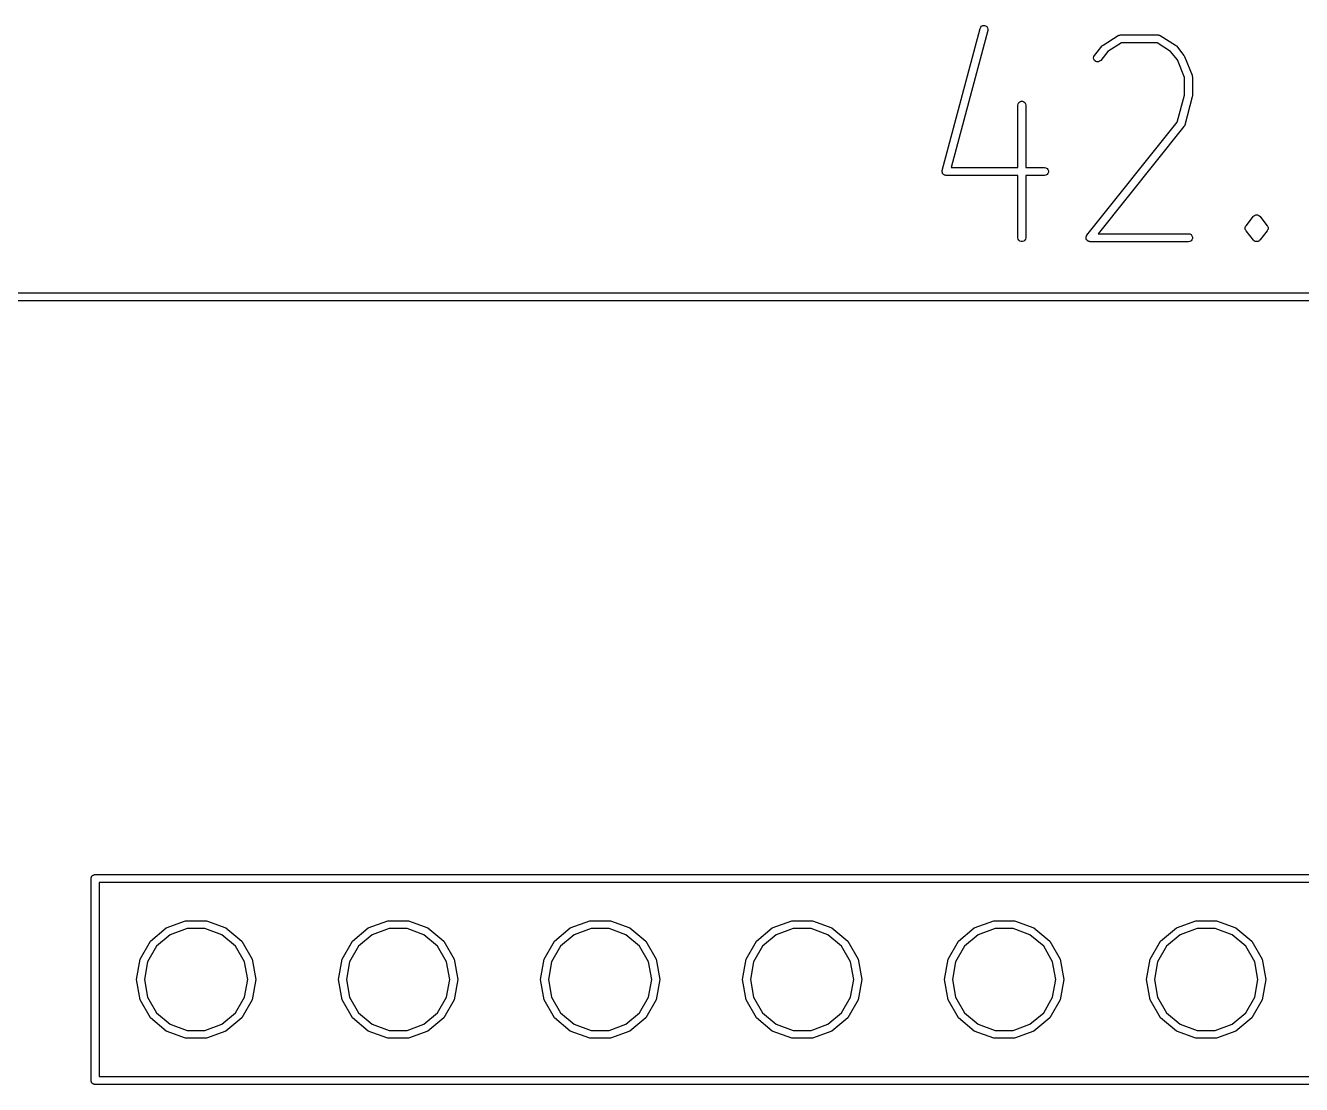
# Model space of a CAD drawing. Extents: x 105.1 to 166.9, y -128.1 to -71.6.
# Drawn here: x 122.29 to 138.34, y -84.91 to -71.59 of the extents above; entities that cross this region are included whole.
import ezdxf

# ---------------------------------------------------------------- set-up
doc = ezdxf.new("R2010")
doc.units = 0
doc.header["$MEASUREMENT"] = 0
doc.layers.add('BLACK', color=7, linetype='CONTINUOUS')

msp = doc.modelspace()

# ---------------------------------------------------------------- linework, layer by layer
at = {"layer": 'Black'}
for p, q in [((133.819, -73.4133), (134.295, -71.6276)), ((134.392, -71.6534), (133.932, -73.3762)), ((134.295, -71.6276), (134.302, -71.6119)), ((134.302, -71.6119), (134.314, -71.5996)), ((134.314, -71.5996), (134.33, -71.5922)), ((134.33, -71.5922), (134.348, -71.5907)), ((134.348, -71.5907), (134.364, -71.5952)), ((134.364, -71.5952), (134.379, -71.6051)), ((134.379, -71.6051), (134.389, -71.6193)), ((134.389, -71.6193), (134.393, -71.6361)), ((134.393, -71.6361), (134.392, -71.6534)), ((136.04, -71.7126), (136.044, -71.712)), ((136.044, -71.712), (136.047, -71.7106)), ((136.047, -71.7106), (136.052, -71.7105)), ((136.052, -71.7105), (136.058, -71.7096)), ((136.058, -71.7096), (136.534, -71.7096)), ((136.534, -71.7096), (136.539, -71.7105)), ((136.539, -71.7105), (136.544, -71.7106)), ((136.544, -71.7106), (136.547, -71.712)), ((136.547, -71.712), (136.551, -71.7126)), ((135.733, -71.9664), (135.828, -71.8474)), ((135.828, -71.8474), (135.834, -71.8418)), ((135.834, -71.8418), (135.841, -71.8362)), ((135.841, -71.8362), (136.031, -71.7172)), ((136.072, -71.8096), (135.901, -71.9165)), ((136.031, -71.7172), (136.036, -71.7152)), ((136.036, -71.7152), (136.04, -71.7126)), ((136.519, -71.8096), (136.072, -71.8096)), ((136.69, -71.9165), (136.519, -71.8096)), ((136.551, -71.7126), (136.555, -71.7152)), ((136.555, -71.7152), (136.56, -71.7172)), ((136.56, -71.7172), (136.751, -71.8362)), ((136.751, -71.8362), (136.757, -71.8418)), ((136.757, -71.8418), (136.763, -71.8474)), ((136.763, -71.8474), (136.858, -71.9664)), ((135.722, -71.9988), (135.724, -71.9817)), ((135.725, -72.0158), (135.722, -71.9988)), ((135.724, -71.9817), (135.733, -71.9664)), ((135.734, -72.0307), (135.725, -72.0158)), ((135.748, -72.0415), (135.734, -72.0307)), ((135.811, -72.0289), (135.798, -72.0404)), ((135.901, -71.9165), (135.811, -72.0289)), ((136.776, -72.0231), (136.69, -71.9165)), ((136.865, -72.2454), (136.776, -72.0231)), ((136.858, -71.9664), (136.862, -71.9728)), ((136.862, -71.9728), (136.866, -71.9791)), ((136.866, -71.9791), (136.961, -72.2172)), ((135.764, -72.0471), (135.748, -72.0415)), ((135.782, -72.0467), (135.764, -72.0471)), ((135.798, -72.0404), (135.782, -72.0467)), ((136.865, -72.4673), (136.865, -72.2454)), ((136.961, -72.2172), (136.961, -72.218)), ((136.961, -72.218), (136.962, -72.2186)), ((136.962, -72.2186), (136.963, -72.2264)), ((136.963, -72.2264), (136.965, -72.2342)), ((136.965, -72.2342), (136.965, -72.235)), ((136.965, -72.235), (136.965, -72.2357)), ((136.965, -72.2357), (136.965, -72.4738)), ((136.774, -72.8079), (136.865, -72.4673)), ((136.963, -72.4867), (136.868, -72.8439)), ((136.964, -72.4802), (136.963, -72.4867)), ((136.965, -72.4738), (136.964, -72.4802)), ((134.769, -72.5929), (134.772, -72.5758)), ((134.769, -73.3762), (134.769, -72.5929)), ((134.772, -72.5758), (134.781, -72.5607)), ((134.781, -72.5607), (134.794, -72.5496)), ((134.794, -72.5496), (134.811, -72.5436)), ((134.811, -72.5436), (134.828, -72.5436)), ((134.828, -72.5436), (134.844, -72.5496)), ((134.844, -72.5496), (134.858, -72.5607)), ((134.858, -72.5607), (134.866, -72.5758)), ((134.866, -72.5758), (134.869, -72.5929)), ((134.869, -72.5929), (134.869, -73.3762)), ((135.638, -74.2283), (136.774, -72.8079)), ((136.858, -72.8622), (135.781, -74.2096)), ((136.859, -72.8608), (136.858, -72.8622)), ((136.86, -72.8596), (136.859, -72.8608)), ((136.863, -72.8532), (136.86, -72.8596)), ((136.867, -72.847), (136.863, -72.8532)), ((136.868, -72.8439), (136.867, -72.8454)), ((136.867, -72.8454), (136.867, -72.847)), ((133.817, -73.4306), (133.818, -73.4241)), ((133.818, -73.4327), (133.817, -73.4306)), ((133.818, -73.4175), (133.819, -73.4155)), ((133.818, -73.4241), (133.818, -73.4175)), ((133.818, -73.4349), (133.818, -73.4327)), ((133.82, -73.4411), (133.818, -73.4349)), ((133.819, -73.4155), (133.819, -73.4133)), ((133.822, -73.4474), (133.82, -73.4411)), ((133.823, -73.4492), (133.822, -73.4474)), ((133.824, -73.4512), (133.823, -73.4492)), ((133.828, -73.4562), (133.824, -73.4512)), ((133.832, -73.4616), (133.828, -73.4562)), ((133.833, -73.4629), (133.832, -73.4616)), ((133.835, -73.4645), (133.833, -73.4629)), ((133.841, -73.4678), (133.835, -73.4645)), ((133.846, -73.4716), (133.841, -73.4678)), ((133.848, -73.4721), (133.846, -73.4716)), ((133.85, -73.4732), (133.848, -73.4721)), ((133.856, -73.4743), (133.85, -73.4732)), ((133.863, -73.476), (133.856, -73.4743)), ((133.865, -73.4758), (133.863, -73.476)), ((133.867, -73.4762), (133.865, -73.4758)), ((134.769, -73.4762), (133.867, -73.4762)), ((133.932, -73.3762), (134.769, -73.3762)), ((134.769, -74.2596), (134.769, -73.4762)), ((134.869, -73.3762), (135.105, -73.3762)), ((135.105, -73.4762), (134.869, -73.4762)), ((134.869, -73.4762), (134.869, -74.2596)), ((135.105, -73.3762), (135.122, -73.3792)), ((135.122, -73.4732), (135.105, -73.4762)), ((135.122, -73.3792), (135.137, -73.3879)), ((135.137, -73.4645), (135.122, -73.4732)), ((135.137, -73.3879), (135.148, -73.4012)), ((135.148, -73.4512), (135.137, -73.4645)), ((135.148, -73.4012), (135.154, -73.4175)), ((135.154, -73.4349), (135.148, -73.4512)), ((135.154, -73.4175), (135.154, -73.4349)), ((137.63, -74.1223), (137.634, -74.1159)), ((137.634, -74.1159), (137.638, -74.1093)), ((137.638, -74.1093), (137.733, -73.9902)), ((137.733, -73.9893), (137.734, -73.9889)), ((137.733, -73.9898), (137.733, -73.9893)), ((137.733, -73.9902), (137.733, -73.9898)), ((137.734, -73.9884), (137.74, -73.9837)), ((137.734, -73.9889), (137.734, -73.9884)), ((137.74, -73.9837), (137.746, -73.9788)), ((137.746, -73.9785), (137.747, -73.9782)), ((137.746, -73.9788), (137.746, -73.9785)), ((137.747, -73.978), (137.748, -73.9776)), ((137.747, -73.9782), (137.747, -73.978)), ((137.748, -73.9776), (137.755, -73.9752)), ((137.755, -73.9752), (137.762, -73.9724)), ((137.762, -73.9724), (137.763, -73.9724)), ((137.763, -73.9724), (137.763, -73.9722)), ((137.763, -73.9722), (137.764, -73.9722)), ((137.764, -73.9722), (137.764, -73.972)), ((137.764, -73.972), (137.772, -73.9722)), ((137.772, -73.9722), (137.779, -73.972)), ((137.779, -73.972), (137.78, -73.9722)), ((137.78, -73.9722), (137.78, -73.9722)), ((137.78, -73.9722), (137.781, -73.9724)), ((137.781, -73.9724), (137.782, -73.9724)), ((137.782, -73.9724), (137.789, -73.9752)), ((137.789, -73.9752), (137.796, -73.9776)), ((137.796, -73.9776), (137.796, -73.978)), ((137.796, -73.978), (137.797, -73.9782)), ((137.797, -73.9782), (137.797, -73.9785)), ((137.797, -73.9785), (137.798, -73.9788)), ((137.798, -73.9788), (137.803, -73.9837)), ((137.803, -73.9837), (137.809, -73.9884)), ((137.809, -73.9884), (137.81, -73.9889)), ((137.81, -73.9889), (137.81, -73.9893)), ((137.81, -73.9893), (137.81, -73.9898)), ((137.81, -73.9898), (137.811, -73.9902)), ((137.811, -73.9902), (137.906, -74.1093)), ((137.906, -74.1093), (137.91, -74.1159)), ((137.91, -74.1159), (137.914, -74.1223)), ((134.772, -74.2767), (134.769, -74.2596)), ((134.781, -74.2917), (134.772, -74.2767)), ((134.866, -74.2767), (134.858, -74.2917)), ((134.869, -74.2596), (134.866, -74.2767)), ((135.627, -74.2509), (135.629, -74.2473)), ((135.627, -74.2558), (135.627, -74.2509)), ((135.627, -74.2607), (135.627, -74.2558)), ((135.627, -74.2644), (135.627, -74.2607)), ((135.627, -74.2682), (135.627, -74.2644)), ((135.629, -74.2729), (135.627, -74.2682)), ((135.629, -74.2436), (135.632, -74.2392)), ((135.629, -74.2473), (135.629, -74.2436)), ((135.63, -74.2777), (135.629, -74.2729)), ((135.632, -74.281), (135.63, -74.2777)), ((135.632, -74.2392), (135.633, -74.2346)), ((135.633, -74.2346), (135.636, -74.2316)), ((135.636, -74.2316), (135.638, -74.2283)), ((135.781, -74.2096), (136.915, -74.2096)), ((136.915, -74.2096), (136.932, -74.2126)), ((136.932, -74.2126), (136.947, -74.2212)), ((136.947, -74.2212), (136.958, -74.2346)), ((136.958, -74.2346), (136.964, -74.2509)), ((136.964, -74.2682), (136.958, -74.2846)), ((136.964, -74.2509), (136.964, -74.2682)), ((137.627, -74.1393), (137.628, -74.132)), ((137.627, -74.1405), (137.627, -74.1393)), ((137.627, -74.1417), (137.627, -74.1405)), ((137.628, -74.1491), (137.627, -74.1417)), ((137.628, -74.132), (137.629, -74.1245)), ((137.629, -74.1565), (137.628, -74.1491)), ((137.629, -74.1245), (137.63, -74.1235)), ((137.63, -74.1575), (137.629, -74.1565)), ((137.63, -74.1235), (137.63, -74.1223)), ((137.63, -74.1587), (137.63, -74.1575)), ((137.634, -74.1651), (137.63, -74.1587)), ((137.638, -74.1717), (137.634, -74.1651)), ((137.733, -74.2908), (137.638, -74.1717)), ((137.906, -74.1717), (137.811, -74.2908)), ((137.91, -74.1651), (137.906, -74.1717)), ((137.914, -74.1587), (137.91, -74.1651)), ((137.914, -74.1223), (137.914, -74.1235)), ((137.914, -74.1235), (137.914, -74.1245)), ((137.914, -74.1245), (137.916, -74.132)), ((137.916, -74.1491), (137.914, -74.1565)), ((137.914, -74.1565), (137.914, -74.1575)), ((137.914, -74.1575), (137.914, -74.1587)), ((137.916, -74.132), (137.917, -74.1393)), ((137.917, -74.1417), (137.916, -74.1491)), ((137.917, -74.1393), (137.917, -74.1405)), ((137.917, -74.1405), (137.917, -74.1417)), ((134.794, -74.3029), (134.781, -74.2917)), ((134.811, -74.3088), (134.794, -74.3029)), ((134.828, -74.3088), (134.811, -74.3088)), ((134.844, -74.3029), (134.828, -74.3088)), ((134.858, -74.2917), (134.844, -74.3029)), ((135.633, -74.2846), (135.632, -74.281)), ((135.636, -74.2883), (135.633, -74.2846)), ((135.639, -74.2926), (135.636, -74.2883)), ((135.642, -74.2949), (135.639, -74.2926)), ((135.644, -74.2979), (135.642, -74.2949)), ((135.649, -74.3003), (135.644, -74.2979)), ((135.653, -74.3034), (135.649, -74.3003)), ((135.656, -74.3046), (135.653, -74.3034)), ((135.659, -74.3065), (135.656, -74.3046)), ((135.664, -74.3074), (135.659, -74.3065)), ((135.669, -74.309), (135.664, -74.3074)), ((135.673, -74.3089), (135.669, -74.309)), ((135.677, -74.3096), (135.673, -74.3089)), ((136.915, -74.3096), (135.677, -74.3096)), ((136.932, -74.3065), (136.915, -74.3096)), ((136.947, -74.2979), (136.932, -74.3065)), ((136.958, -74.2846), (136.947, -74.2979)), ((137.733, -74.2912), (137.733, -74.2908)), ((137.733, -74.2917), (137.733, -74.2912)), ((137.734, -74.2921), (137.733, -74.2917)), ((137.734, -74.2926), (137.734, -74.2921)), ((137.74, -74.2973), (137.734, -74.2926)), ((137.746, -74.3023), (137.74, -74.2973)), ((137.746, -74.3025), (137.746, -74.3023)), ((137.747, -74.3029), (137.746, -74.3025)), ((137.747, -74.3031), (137.747, -74.3029)), ((137.748, -74.3034), (137.747, -74.3031)), ((137.755, -74.3058), (137.748, -74.3034)), ((137.762, -74.3086), (137.755, -74.3058)), ((137.763, -74.3086), (137.762, -74.3086)), ((137.763, -74.3088), (137.763, -74.3086)), ((137.764, -74.3088), (137.763, -74.3088)), ((137.772, -74.3088), (137.764, -74.309)), ((137.764, -74.309), (137.764, -74.3088)), ((137.779, -74.309), (137.772, -74.3088)), ((137.78, -74.3088), (137.779, -74.309)), ((137.781, -74.3086), (137.78, -74.3088)), ((137.78, -74.3088), (137.78, -74.3088)), ((137.782, -74.3086), (137.781, -74.3086)), ((137.789, -74.3058), (137.782, -74.3086)), ((137.796, -74.3034), (137.789, -74.3058)), ((137.797, -74.3029), (137.796, -74.3031)), ((137.796, -74.3031), (137.796, -74.3034)), ((137.798, -74.3023), (137.797, -74.3025)), ((137.797, -74.3025), (137.797, -74.3029)), ((137.803, -74.2973), (137.798, -74.3023)), ((137.809, -74.2926), (137.803, -74.2973)), ((137.81, -74.2921), (137.809, -74.2926)), ((137.811, -74.2908), (137.81, -74.2912)), ((137.81, -74.2912), (137.81, -74.2917)), ((137.81, -74.2917), (137.81, -74.2921)), ((118.671, -74.9536), (160.682, -74.9536)), ((160.682, -75.0536), (118.671, -75.0536)), ((123.12, -82.3029), (123.122, -82.2991)), ((123.122, -82.2991), (123.123, -82.295)), ((123.123, -82.295), (123.126, -82.2917)), ((123.126, -82.2917), (123.128, -82.2879)), ((123.128, -82.2879), (123.132, -82.2851)), ((123.132, -82.2851), (123.134, -82.2817)), ((123.134, -82.2817), (123.138, -82.2795)), ((123.138, -82.2795), (123.142, -82.2767)), ((123.142, -82.2767), (123.146, -82.2752)), ((123.146, -82.2752), (123.149, -82.273)), ((123.149, -82.273), (123.154, -82.2723)), ((123.154, -82.2723), (123.158, -82.2708)), ((123.158, -82.2708), (123.162, -82.2708)), ((123.162, -82.2708), (123.167, -82.27)), ((123.167, -82.27), (156.187, -82.27)), ((123.117, -82.3113), (123.119, -82.3072)), ((123.117, -82.3157), (123.117, -82.3113)), ((123.117, -82.32), (123.117, -82.3157)), ((123.117, -84.86), (123.117, -82.32)), ((123.119, -82.3072), (123.12, -82.3029)), ((123.217, -82.37), (123.217, -84.81)), ((156.137, -82.37), (123.217, -82.37)), ((123.862, -83.1079), (124.062, -82.9405)), ((124.062, -82.9405), (124.306, -82.8514)), ((124.306, -82.8514), (124.567, -82.8514)), ((124.567, -82.8514), (124.812, -82.9405)), ((124.812, -82.9405), (125.011, -83.1079)), ((126.402, -83.1079), (126.602, -82.9405)), ((126.602, -82.9405), (126.846, -82.8514)), ((126.846, -82.8514), (127.107, -82.8514)), ((127.107, -82.8514), (127.352, -82.9405)), ((127.352, -82.9405), (127.551, -83.1079)), ((128.942, -83.1079), (129.142, -82.9405)), ((129.142, -82.9405), (129.386, -82.8514)), ((129.386, -82.8514), (129.647, -82.8514)), ((129.647, -82.8514), (129.892, -82.9405)), ((129.892, -82.9405), (130.091, -83.1079)), ((131.482, -83.1079), (131.682, -82.9405)), ((131.682, -82.9405), (131.926, -82.8514)), ((131.926, -82.8514), (132.187, -82.8514)), ((132.187, -82.8514), (132.432, -82.9405)), ((132.432, -82.9405), (132.631, -83.1079)), ((134.022, -83.1079), (134.222, -82.9405)), ((134.222, -82.9405), (134.466, -82.8514)), ((134.466, -82.8514), (134.727, -82.8514)), ((134.727, -82.8514), (134.972, -82.9405)), ((134.972, -82.9405), (135.171, -83.1079)), ((136.562, -83.1079), (136.762, -82.9405)), ((136.762, -82.9405), (137.006, -82.8514)), ((137.006, -82.8514), (137.267, -82.8514)), ((137.267, -82.8514), (137.512, -82.9405)), ((137.512, -82.9405), (137.711, -83.1079)), ((124.112, -83.0271), (123.939, -83.1722)), ((124.324, -82.9499), (124.112, -83.0271)), ((124.549, -82.9499), (124.324, -82.9499)), ((124.762, -83.0271), (124.549, -82.9499)), ((124.934, -83.1722), (124.762, -83.0271)), ((126.652, -83.0271), (126.479, -83.1722)), ((126.864, -82.9499), (126.652, -83.0271)), ((127.089, -82.9499), (126.864, -82.9499)), ((127.302, -83.0271), (127.089, -82.9499)), ((127.474, -83.1722), (127.302, -83.0271)), ((129.192, -83.0271), (129.019, -83.1722)), ((129.404, -82.9499), (129.192, -83.0271)), ((129.629, -82.9499), (129.404, -82.9499)), ((129.842, -83.0271), (129.629, -82.9499)), ((130.014, -83.1722), (129.842, -83.0271)), ((131.732, -83.0271), (131.559, -83.1722)), ((131.944, -82.9499), (131.732, -83.0271)), ((132.169, -82.9499), (131.944, -82.9499)), ((132.382, -83.0271), (132.169, -82.9499)), ((132.554, -83.1722), (132.382, -83.0271)), ((134.272, -83.0271), (134.099, -83.1722)), ((134.484, -82.9499), (134.272, -83.0271)), ((134.709, -82.9499), (134.484, -82.9499)), ((134.922, -83.0271), (134.709, -82.9499)), ((135.094, -83.1722), (134.922, -83.0271)), ((136.812, -83.0271), (136.639, -83.1722)), ((137.024, -82.9499), (136.812, -83.0271)), ((137.249, -82.9499), (137.024, -82.9499)), ((137.462, -83.0271), (137.249, -82.9499)), ((137.634, -83.1722), (137.462, -83.0271)), ((123.732, -83.3335), (123.862, -83.1079)), ((123.939, -83.1722), (123.826, -83.3677)), ((125.047, -83.3677), (124.934, -83.1722)), ((125.011, -83.1079), (125.141, -83.3335)), ((126.272, -83.3335), (126.402, -83.1079)), ((126.479, -83.1722), (126.366, -83.3677)), ((127.587, -83.3677), (127.474, -83.1722)), ((127.551, -83.1079), (127.681, -83.3335)), ((128.812, -83.3335), (128.942, -83.1079)), ((129.019, -83.1722), (128.906, -83.3677)), ((130.127, -83.3677), (130.014, -83.1722)), ((130.091, -83.1079), (130.221, -83.3335)), ((131.352, -83.3335), (131.482, -83.1079)), ((131.559, -83.1722), (131.446, -83.3677)), ((132.667, -83.3677), (132.554, -83.1722)), ((132.631, -83.1079), (132.761, -83.3335)), ((133.892, -83.3335), (134.022, -83.1079)), ((134.099, -83.1722), (133.986, -83.3677)), ((135.207, -83.3677), (135.094, -83.1722)), ((135.171, -83.1079), (135.301, -83.3335)), ((136.432, -83.3335), (136.562, -83.1079)), ((136.639, -83.1722), (136.526, -83.3677)), ((137.747, -83.3677), (137.634, -83.1722)), ((137.711, -83.1079), (137.841, -83.3335)), ((123.687, -83.59), (123.732, -83.3335)), ((123.826, -83.3677), (123.787, -83.59)), ((125.087, -83.59), (125.047, -83.3677)), ((125.141, -83.3335), (125.187, -83.59)), ((126.227, -83.59), (126.272, -83.3335)), ((126.366, -83.3677), (126.327, -83.59)), ((127.627, -83.59), (127.587, -83.3677)), ((127.681, -83.3335), (127.727, -83.59)), ((128.767, -83.59), (128.812, -83.3335)), ((128.906, -83.3677), (128.867, -83.59)), ((130.167, -83.59), (130.127, -83.3677)), ((130.221, -83.3335), (130.267, -83.59)), ((131.307, -83.59), (131.352, -83.3335)), ((131.446, -83.3677), (131.407, -83.59)), ((132.707, -83.59), (132.667, -83.3677)), ((132.761, -83.3335), (132.807, -83.59)), ((133.847, -83.59), (133.892, -83.3335)), ((133.986, -83.3677), (133.947, -83.59)), ((135.247, -83.59), (135.207, -83.3677)), ((135.301, -83.3335), (135.347, -83.59)), ((136.387, -83.59), (136.432, -83.3335)), ((136.526, -83.3677), (136.487, -83.59)), ((137.787, -83.59), (137.747, -83.3677)), ((137.841, -83.3335), (137.887, -83.59)), ((123.732, -83.8465), (123.687, -83.59)), ((123.787, -83.59), (123.826, -83.8123)), ((125.047, -83.8123), (125.087, -83.59)), ((125.187, -83.59), (125.141, -83.8465)), ((126.272, -83.8465), (126.227, -83.59)), ((126.327, -83.59), (126.366, -83.8123)), ((127.587, -83.8123), (127.627, -83.59)), ((127.727, -83.59), (127.681, -83.8465)), ((128.812, -83.8465), (128.767, -83.59)), ((128.867, -83.59), (128.906, -83.8123)), ((130.127, -83.8123), (130.167, -83.59)), ((130.267, -83.59), (130.221, -83.8465)), ((131.352, -83.8465), (131.307, -83.59)), ((131.407, -83.59), (131.446, -83.8123)), ((132.667, -83.8123), (132.707, -83.59)), ((132.807, -83.59), (132.761, -83.8465)), ((133.892, -83.8465), (133.847, -83.59)), ((133.947, -83.59), (133.986, -83.8123)), ((135.207, -83.8123), (135.247, -83.59)), ((135.347, -83.59), (135.301, -83.8465)), ((136.432, -83.8465), (136.387, -83.59)), ((136.487, -83.59), (136.526, -83.8123)), ((137.747, -83.8123), (137.787, -83.59)), ((137.887, -83.59), (137.841, -83.8465)), ((123.862, -84.0721), (123.732, -83.8465)), ((123.826, -83.8123), (123.939, -84.0078)), ((124.934, -84.0078), (125.047, -83.8123)), ((125.141, -83.8465), (125.011, -84.0721)), ((126.402, -84.0721), (126.272, -83.8465)), ((126.366, -83.8123), (126.479, -84.0078)), ((127.474, -84.0078), (127.587, -83.8123)), ((127.681, -83.8465), (127.551, -84.0721)), ((128.942, -84.0721), (128.812, -83.8465)), ((128.906, -83.8123), (129.019, -84.0078)), ((130.014, -84.0078), (130.127, -83.8123)), ((130.221, -83.8465), (130.091, -84.0721)), ((131.482, -84.0721), (131.352, -83.8465)), ((131.446, -83.8123), (131.559, -84.0078)), ((132.554, -84.0078), (132.667, -83.8123)), ((132.761, -83.8465), (132.631, -84.0721)), ((134.022, -84.0721), (133.892, -83.8465)), ((133.986, -83.8123), (134.099, -84.0078)), ((135.094, -84.0078), (135.207, -83.8123)), ((135.301, -83.8465), (135.171, -84.0721)), ((136.562, -84.0721), (136.432, -83.8465)), ((136.526, -83.8123), (136.639, -84.0078)), ((137.634, -84.0078), (137.747, -83.8123)), ((137.841, -83.8465), (137.711, -84.0721)), ((123.939, -84.0078), (124.112, -84.1529)), ((124.762, -84.1529), (124.934, -84.0078)), ((126.479, -84.0078), (126.652, -84.1529)), ((127.302, -84.1529), (127.474, -84.0078)), ((129.019, -84.0078), (129.192, -84.1529)), ((129.842, -84.1529), (130.014, -84.0078)), ((131.559, -84.0078), (131.732, -84.1529)), ((132.382, -84.1529), (132.554, -84.0078)), ((134.099, -84.0078), (134.272, -84.1529)), ((134.922, -84.1529), (135.094, -84.0078)), ((136.639, -84.0078), (136.812, -84.1529)), ((137.462, -84.1529), (137.634, -84.0078)), ((124.062, -84.2395), (123.862, -84.0721)), ((124.112, -84.1529), (124.324, -84.2301)), ((124.549, -84.2301), (124.762, -84.1529)), ((125.011, -84.0721), (124.812, -84.2395)), ((126.602, -84.2395), (126.402, -84.0721)), ((126.652, -84.1529), (126.864, -84.2301)), ((127.089, -84.2301), (127.302, -84.1529)), ((127.551, -84.0721), (127.352, -84.2395)), ((129.142, -84.2395), (128.942, -84.0721)), ((129.192, -84.1529), (129.404, -84.2301)), ((129.629, -84.2301), (129.842, -84.1529)), ((130.091, -84.0721), (129.892, -84.2395)), ((131.682, -84.2395), (131.482, -84.0721)), ((131.732, -84.1529), (131.944, -84.2301)), ((132.169, -84.2301), (132.382, -84.1529)), ((132.631, -84.0721), (132.432, -84.2395)), ((134.222, -84.2395), (134.022, -84.0721)), ((134.272, -84.1529), (134.484, -84.2301)), ((134.709, -84.2301), (134.922, -84.1529)), ((135.171, -84.0721), (134.972, -84.2395)), ((136.762, -84.2395), (136.562, -84.0721)), ((136.812, -84.1529), (137.024, -84.2301)), ((137.249, -84.2301), (137.462, -84.1529)), ((137.711, -84.0721), (137.512, -84.2395)), ((124.306, -84.3286), (124.062, -84.2395)), ((124.567, -84.3286), (124.306, -84.3286)), ((124.324, -84.2301), (124.549, -84.2301)), ((124.812, -84.2395), (124.567, -84.3286)), ((126.846, -84.3286), (126.602, -84.2395)), ((127.107, -84.3286), (126.846, -84.3286)), ((126.864, -84.2301), (127.089, -84.2301)), ((127.352, -84.2395), (127.107, -84.3286)), ((129.386, -84.3286), (129.142, -84.2395)), ((129.647, -84.3286), (129.386, -84.3286)), ((129.404, -84.2301), (129.629, -84.2301)), ((129.892, -84.2395), (129.647, -84.3286)), ((131.926, -84.3286), (131.682, -84.2395)), ((132.187, -84.3286), (131.926, -84.3286)), ((131.944, -84.2301), (132.169, -84.2301)), ((132.432, -84.2395), (132.187, -84.3286)), ((134.466, -84.3286), (134.222, -84.2395)), ((134.727, -84.3286), (134.466, -84.3286)), ((134.484, -84.2301), (134.709, -84.2301)), ((134.972, -84.2395), (134.727, -84.3286)), ((137.006, -84.3286), (136.762, -84.2395)), ((137.267, -84.3286), (137.006, -84.3286)), ((137.024, -84.2301), (137.249, -84.2301)), ((137.512, -84.2395), (137.267, -84.3286)), ((123.117, -84.8643), (123.117, -84.86)), ((123.117, -84.8687), (123.117, -84.8643)), ((123.217, -84.81), (156.137, -84.81)), ((123.119, -84.8728), (123.117, -84.8687)), ((123.12, -84.8771), (123.119, -84.8728)), ((123.122, -84.8809), (123.12, -84.8771)), ((123.123, -84.885), (123.122, -84.8809)), ((123.126, -84.8884), (123.123, -84.885)), ((123.128, -84.8922), (123.126, -84.8884)), ((123.132, -84.895), (123.128, -84.8922)), ((123.134, -84.8983), (123.132, -84.895)), ((123.138, -84.9005), (123.134, -84.8983)), ((123.142, -84.9033), (123.138, -84.9005)), ((123.146, -84.9048), (123.142, -84.9033)), ((123.149, -84.907), (123.146, -84.9048)), ((123.154, -84.9078), (123.149, -84.907)), ((123.158, -84.9093), (123.154, -84.9078)), ((123.162, -84.9093), (123.158, -84.9093)), ((123.167, -84.91), (123.162, -84.9093)), ((156.187, -84.91), (123.167, -84.91))]:
    msp.add_line(p, q, dxfattribs=at)

doc.saveas('drawing.dxf')
